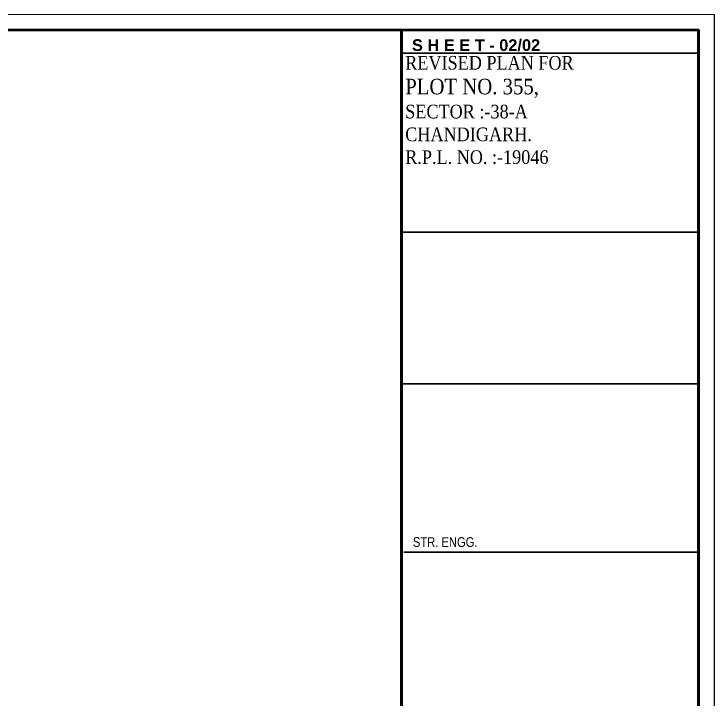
# Model space of a CAD drawing. Header units: feet. Extents: x 12125 to 16886, y -11859 to -10215.
# Drawn here: x 16348 to 16886, y -11076 to -10550 of the extents above; entities that cross this region are included whole.
import ezdxf

# ---------------------------------------------------------------- set-up
doc = ezdxf.new("R2010")
doc.units = ezdxf.units.FT
doc.header["$MEASUREMENT"] = 0
doc.layers.get('0').update_dxf_attribs({"lineweight": 30})
for name, color, linetype, lineweight in [('JOINERY TEXT', 193, 'Continuous', 0), ('TEXT', 7, 'Continuous', 30), ('WALL', 10, 'Continuous', 30)]:
    doc.layers.add(name, color=color, linetype=linetype, lineweight=lineweight)
doc.styles.get("Standard").update_dxf_attribs({"font": 'ARIALN.TTF'})
doc.styles.add('TEX02', font='GARA.TTF')

msp = doc.modelspace()

# ---------------------------------------------------------------- linework, layer by layer
at = {"color": 3}
msp.add_line((16885.839, -10550.006), (16885.839, -11614.729), dxfattribs=at)
msp.add_lwpolyline([(15284.2, -10549.647), (16885.839, -10550.006), (16885.839, -11614.729), (15284.2, -11614.371)], close=True, dxfattribs=at)
at = {"layer": 'WALL', "color": 35, "linetype": 'Continuous', "lineweight": 60}
for p, q in [((16645.792, -11602.729), (16645.792, -10562.506)), ((16873.839, -10562.006), (16873.839, -11602.729))]:
    msp.add_line(p, q, dxfattribs=at)
at = {"layer": 'WALL', "color": 35, "linetype": 'Continuous', "lineweight": 35}
for p, q in [((16645.792, -10579.66), (16873.839, -10579.66)), ((16645.792, -10717.512), (16873.839, -10717.512)), ((16645.792, -10834.036), (16873.839, -10834.036)), ((16647.602, -10963.533), (16873.839, -10963.533))]:
    msp.add_line(p, q, dxfattribs=at)
at = {"layer": 'WALL', "color": 35, "linetype": 'Continuous', "lineweight": 50}
msp.add_line((16873.839, -11001.982), (16873.839, -10622.798), dxfattribs=at)
at = {"layer": 'WALL', "color": 35, "linetype": 'Continuous', "lineweight": 60}
msp.add_lwpolyline([(15296.2, -10561.647), (16873.839, -10562.006), (16873.839, -11602.729), (15296.2, -11602.371)], close=True, dxfattribs=at)

# ---------------------------------------------------------------- texts
at = {"layer": 'JOINERY TEXT', "lineweight": 30, "insert": (16653.739, -10569.083), "char_height": 9, "width": 167.33832, "attachment_point": 1}
msp.add_mtext('{\\fArial|b1|i0|c0|p34;S H E E T - 02/02}', dxfattribs=at)
at = {"layer": 'JOINERY TEXT', "lineweight": 30, "insert": (16648.572, -10581.915), "char_height": 10, "width": 232.13633, "attachment_point": 1, "style": 'TEX02'}
msp.add_mtext('{\\H1.05x;REVISED PLAN FOR \\P\\H1.143x;PLOT NO. 355,\\P\\H0.875x;SECTOR :-38-A\\PCHANDIGARH.\\PR.P.L. NO. :-19046}', dxfattribs=at)
at = {"layer": 'TEXT', "linetype": 'Continuous', "lineweight": -2, "insert": (16654.471, -10951.883), "char_height": 7.5, "width": 142.08952, "attachment_point": 1}
msp.add_mtext('STR. ENGG.', dxfattribs=at)

doc.saveas('drawing.dxf')
